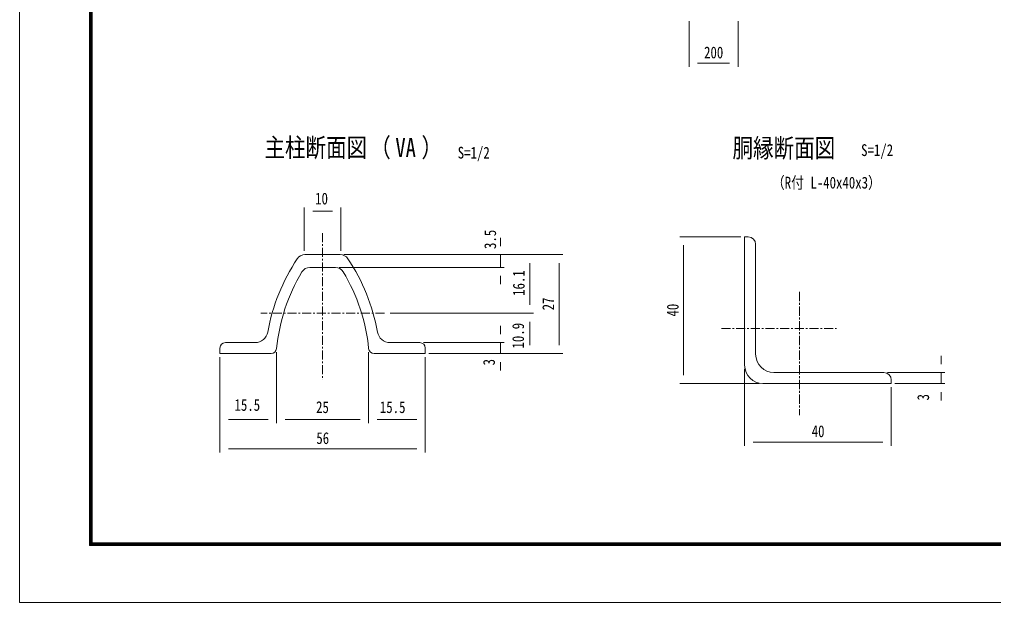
# Model space of a CAD drawing. Units: millimetres, scale not verified, with parts at other scales. Extents: x -4455 to 4455, y -3150 to 3150.
# Drawn here: x -4455 to -470, y -3150 to -765 of the extents above; entities that cross this region are included whole.
import ezdxf
from ezdxf.enums import TextEntityAlignment as Align

# ---------------------------------------------------------------- set-up
doc = ezdxf.new("R2010")
doc.units = ezdxf.units.MM
doc.header["$LTSCALE"] = 30
doc.linetypes.add('USER1', pattern=[1.125, 0.75, -0.125, 0.125, -0.125])
doc.linetypes.add('USER2', pattern=[2, 1.25, -0.25, 0.25, -0.25])
for name, color, linetype, lineweight in [('0-1_D-BMK', 2, 'USER1', 13), ('0-3_D-STR1', 1, 'Continuous', 18), ('0-9_D-STR-DIM', 1, 'Continuous', 18), ('0-B_5寸法', 1, 'Continuous', 18), ('1-2_D-TTL', 7, 'Continuous', 9)]:
    doc.layers.add(name, color=color, linetype=linetype, lineweight=lineweight)
doc.layers.add('0-D_D-TTL-TXT', color=7, linetype='Continuous')
doc.styles.add('ＭＳ ゴシック', font='')
doc.styles.get('ＭＳ ゴシック').set_extended_font_data('MS Gothic')

msp = doc.modelspace()

# ---------------------------------------------------------------- linework, layer by layer
at = {"layer": '0-1_D-BMK', "linetype": 'USER2'}
for p, q in [((-3214.53, -1638.76), (-3214.53, -2239.59)), ((-1263.09, -1879.5), (-1263.09, -2383.35)), ((-2960.71, -1966.8), (-3467.62, -1966.8)), ((-1583.15, -2029.55), (-1112.46, -2029.55))]:
    msp.add_line(p, q, dxfattribs=at)
at = {"layer": '0-3_D-STR1'}
for p, q in [((-1488.09, -1654.55), (-1488.09, -2179.55)), ((-1488.09, -1654.55), (-1473.09, -1654.55)), ((-1443.09, -1684.55), (-1443.09, -2134.55)), ((-3214.53, -1726.99), (-3286.75, -1726.99)), ((-3214.53, -1726.99), (-3142.3, -1726.99)), ((-3214.53, -1779.49), (-3266.77, -1779.49)), ((-3214.53, -1779.49), (-3162.29, -1779.49)), ((-3634.53, -2109.49), (-3634.53, -2131.99)), ((-3490.54, -2086.99), (-3612.03, -2086.99)), ((-2938.51, -2086.99), (-2817.03, -2086.99)), ((-2794.53, -2109.49), (-2794.53, -2131.99)), ((-3425.29, -2131.99), (-3634.53, -2131.99)), ((-3003.77, -2131.99), (-2794.53, -2131.99)), ((-1368.09, -2209.55), (-918.09, -2209.55)), ((-1413.09, -2254.55), (-888.09, -2254.55)), ((-888.09, -2254.55), (-888.09, -2239.55))]:
    msp.add_line(p, q, dxfattribs=at)
for centre, radius, start, end in [((-1473.09, -1684.55), 30, 0, 90), ((-2656.45, -2184.64), 795, 146.31318, 169.79517), ((-3286.75, -1764.49), 37.5, 90, 146.31318), ((-3142.3, -1764.49), 37.5, 33.68682, 90), ((-3772.61, -2184.64), 795, 10.20483, 33.68682), ((-3266.77, -1816.99), 37.5, 90, 149.11884), ((-3162.29, -1816.99), 37.5, 30.88116, 90), ((-2656.45, -2184.64), 750, 148.94488, 174.41738), ((-3772.61, -2184.64), 750, 5.58262, 31.05512), ((-3490.54, -2034.49), 52.5, 270, 349.79517), ((-2938.51, -2034.49), 52.5, 190.20483, 270), ((-3612.03, -2109.49), 22.5, 90, 180), ((-3425.29, -2109.49), 22.5, 270, 354.41738), ((-3003.77, -2109.49), 22.5, 185.58262, 270), ((-2817.03, -2109.49), 22.5, 0, 90), ((-1368.09, -2134.55), 75, 180, 270), ((-1413.09, -2179.55), 75, 180, 270), ((-918.09, -2239.55), 30, 0, 90)]:
    msp.add_arc(centre, radius, start, end, dxfattribs=at)
at = {"layer": '0-9_D-STR-DIM'}
for p, q in [((-1714.99, -772.8), (-1714.99, -959.47)), ((-1514.99, -772.8), (-1514.99, -959.47)), ((-1680.49, -944.47), (-1549.49, -944.47)), ((-3289.53, -1712.1), (-3289.53, -1534.16)), ((-3255.03, -1549.16), (-3174.03, -1549.16)), ((-3139.53, -1712.1), (-3139.53, -1534.16)), ((-2487.41, -1692.49), (-2487.41, -1657.99)), ((-1503.09, -1654.55), (-1753.15, -1654.55)), ((-1738.15, -2220.05), (-1738.15, -1689.05)), ((-3127.3, -1726.99), (-2472.41, -1726.99)), ((-3127.3, -1726.99), (-2232.41, -1726.99)), ((-3127.3, -1726.99), (-2352.41, -1726.99)), ((-2487.41, -1779.49), (-2487.41, -1726.99)), ((-3147.29, -1779.49), (-2472.41, -1779.49)), ((-2367.41, -1932.3), (-2367.41, -1761.49)), ((-2247.41, -2097.49), (-2247.41, -1761.49)), ((-2487.41, -1813.99), (-2487.41, -1848.49)), ((-2937.97, -1966.8), (-2352.41, -1966.8)), ((-2937.97, -1966.8), (-2352.41, -1966.8)), ((-2487.41, -2052.49), (-2487.41, -2017.99)), ((-2367.41, -2097.49), (-2367.41, -2001.3)), ((-2802.03, -2086.99), (-2472.41, -2086.99)), ((-2487.41, -2086.99), (-2487.41, -2131.99)), ((-3634.53, -2146.99), (-3634.53, -2536.79)), ((-3634.53, -2146.99), (-3634.53, -2416.79)), ((-3402.89, -2126.68), (-3402.89, -2416.79)), ((-3402.89, -2126.68), (-3402.89, -2416.79)), ((-3026.16, -2126.68), (-3026.16, -2416.79)), ((-3026.16, -2126.68), (-3026.16, -2416.79)), ((-2794.53, -2146.99), (-2794.53, -2536.79)), ((-2794.53, -2146.99), (-2794.53, -2416.79)), ((-2779.53, -2131.99), (-2232.41, -2131.99)), ((-2779.53, -2131.99), (-2352.41, -2131.99)), ((-2779.53, -2131.99), (-2472.41, -2131.99)), ((-683.96, -2175.05), (-683.96, -2140.55)), ((-2487.41, -2166.49), (-2487.41, -2200.99)), ((-1488.09, -2194.55), (-1488.09, -2508.89)), ((-903.09, -2209.55), (-668.96, -2209.55)), ((-683.96, -2254.55), (-683.96, -2209.55)), ((-1428.09, -2254.55), (-1753.15, -2254.55)), ((-888.09, -2269.55), (-888.09, -2508.89)), ((-873.09, -2254.55), (-668.96, -2254.55)), ((-683.96, -2289.05), (-683.96, -2323.55)), ((-3600.03, -2401.79), (-3437.39, -2401.79)), ((-3368.39, -2401.79), (-3060.66, -2401.79)), ((-2829.03, -2401.79), (-2991.66, -2401.79)), ((-1453.59, -2493.89), (-922.59, -2493.89)), ((-3600.03, -2521.79), (-2829.03, -2521.79))]:
    msp.add_line(p, q, dxfattribs=at)
at = {"layer": '1-2_D-TTL', "color": 2, "lineweight": 18}
msp.add_lwpolyline([(-4454.55, 3150.43), (4455.14, 3150.43), (4455.14, -3150), (-4454.55, -3150)], close=True, dxfattribs=at)
at = {"layer": '1-2_D-TTL'}
for points in [[(-4168.17, 2917.08), (4168.76, 2917.08), (4168.76, -2916.65), (-4168.17, -2916.65)], [(-4165.52, 2914.43), (4166.11, 2914.43), (4166.11, -2914), (-4165.52, -2914)], [(-4162.87, 2911.78), (4163.46, 2911.78), (4163.46, -2911.34), (-4162.87, -2911.34)], [(-4160.21, 2909.13), (4160.81, 2909.13), (4160.81, -2908.69), (-4160.21, -2908.69)], [(-4157.56, 2906.48), (4158.15, 2906.48), (4158.15, -2906.04), (-4157.56, -2906.04)]]:
    msp.add_lwpolyline(points, close=True, dxfattribs=at)

# ---------------------------------------------------------------- texts
at = {"layer": '0-9_D-STR-DIM', "color": 3, "style": 'ＭＳ ゴシック', "width": 0.8}
for s, p in [('200', (-1654.19, -938.73)), ('10', (-3245.05, -1536.29)), ('15.5', (-3575, -2380.36)), ('25', (-3241.32, -2389.4)), ('15.5', (-2980.41, -2389.4)), ('40', (-1213.89, -2488.14)), ('56', (-3240.21, -2516.04))]:
    msp.add_text(s, height=48.17, dxfattribs=at).set_placement(p, align=Align.BOTTOM_LEFT)
for s, p in [('3.5', (-2490.6, -1704.09)), ('16.1', (-2373.88, -1895.82)), ('27', (-2253.16, -1954.97)), ('40', (-1743.9, -1980.35)), ('10.9', (-2376.27, -2111.15)), ('3', (-2495.37, -2180.19)), ('3', (-719.33, -2323.54))]:
    msp.add_text(s, height=48.17, rotation=90, dxfattribs=at).set_placement(p, align=Align.BOTTOM_LEFT)
at = {"layer": '0-B_5寸法', "color": 3, "style": 'ＭＳ ゴシック', "width": 0.8}
for s, p in [('S=1/2', (-1011.79, -1338.22)), ('S=1/2', (-2661.84, -1348.77)), ('（R付 L-40x40x3）', (-1376.76, -1471.09))]:
    msp.add_text(s, height=48.17, dxfattribs=at).set_placement(p, align=Align.BOTTOM_LEFT)
at = {"layer": '0-D_D-TTL-TXT', "style": 'ＭＳ ゴシック', "width": 0.8}
for s, p in [('主柱断面図', (-3452.55, -1350.64)), ('（   ）', (-3019.68, -1350.64)), ('VA', (-2916.8, -1350.64)), ('胴縁断面図', (-1537.81, -1352.69))]:
    msp.add_text(s, height=76.98, dxfattribs=at).set_placement(p, align=Align.BOTTOM_LEFT)

doc.saveas('drawing.dxf')
